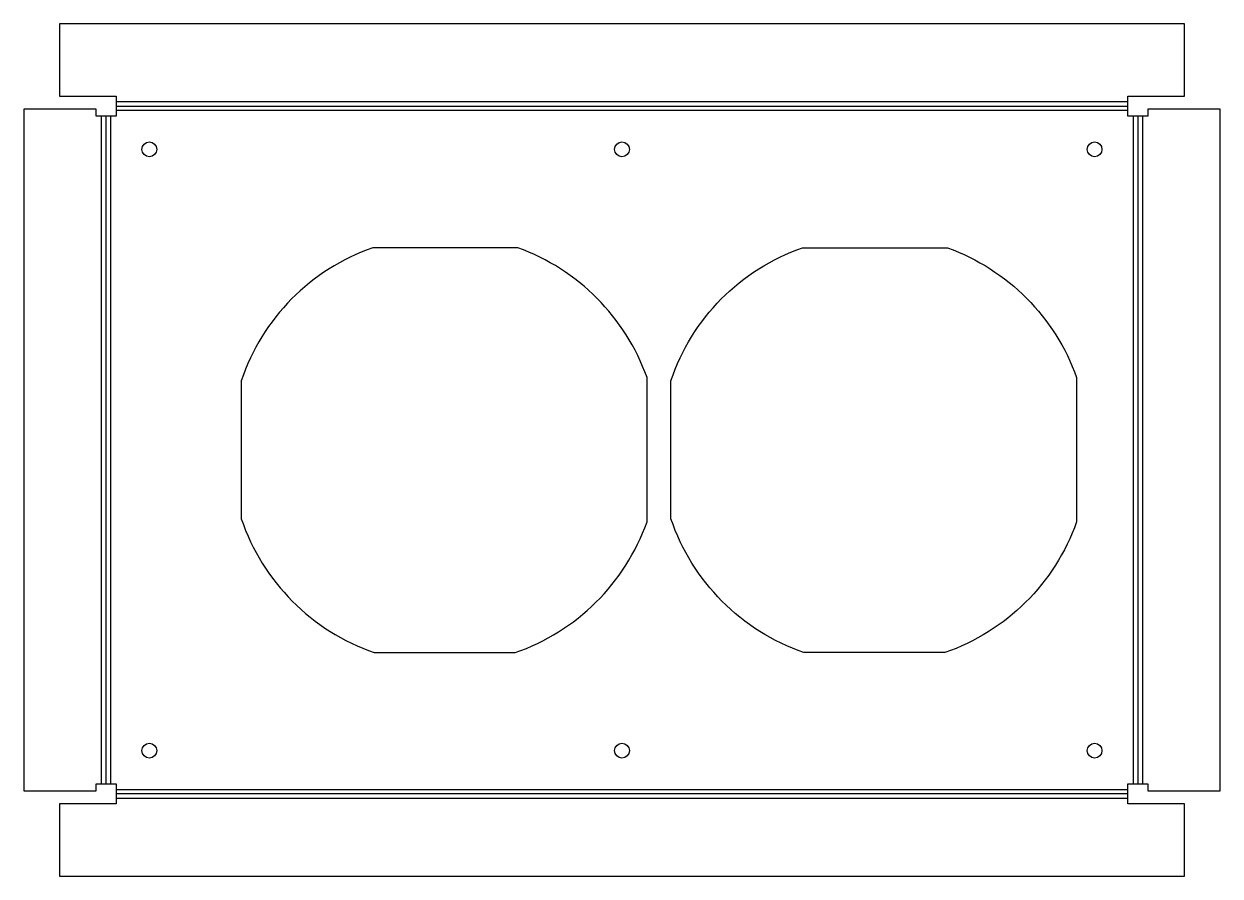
# Model space of a CAD drawing. Header units: inches. Extents: x -0.4 to 13.5, y 0 to 9.9.
import ezdxf

# ---------------------------------------------------------------- set-up
doc = ezdxf.new("R2010")
doc.units = ezdxf.units.IN

msp = doc.modelspace()

# ---------------------------------------------------------------- linework, layer by layer
at = {"layer": 'BEND'}
for p, q in [((0.658, 8.964), (12.434, 8.964)), ((0.542, 1.072), (0.542, 8.848)), ((12.55, 8.848), (12.55, 1.072)), ((12.434, 0.956), (0.658, 0.956))]:
    msp.add_line(p, q, dxfattribs=at)
at = {"layer": 'BEND_EXTENT'}
for p, q in [((0.658, 9.016), (12.434, 9.016)), ((12.434, 8.912), (0.658, 8.912)), ((0.49, 1.072), (0.49, 8.848)), ((0.594, 8.848), (0.594, 1.072)), ((12.498, 1.072), (12.498, 8.848)), ((12.602, 8.848), (12.602, 1.072)), ((0.658, 1.008), (12.434, 1.008)), ((12.434, 0.904), (0.658, 0.904))]:
    msp.add_line(p, q, dxfattribs=at)
at = {"layer": 'INTERIOR_PROFILES'}
for points in [[(2.116, 4.159, 0.231247), (3.663, 2.601), (5.303, 2.601, 0.22718), (6.837, 4.122), (6.837, 5.804, 0.223772), (5.334, 7.314), (3.646, 7.314, 0.231951), (2.116, 5.767)], [(11.837, 5.804), (11.837, 4.122, -0.22718), (10.303, 2.601), (8.663, 2.601, -0.231247), (7.116, 4.159), (7.116, 5.767, -0.231951), (8.646, 7.314), (10.334, 7.314, -0.223772)]]:
    msp.add_lwpolyline(points, format="xyb", close=True, dxfattribs=at)
for centre in [(1.046, 8.46), (6.546, 8.46), (12.046, 8.46), (1.046, 1.46), (6.546, 1.46), (12.046, 1.46)]:
    msp.add_circle(centre, 0.086, dxfattribs=at)
at = {"layer": 'OUTER_PROFILES'}
msp.add_lwpolyline([(12.434, 1.072), (12.666, 1.072), (12.666, 0.994), (13.506, 0.994), (13.506, 8.926), (12.666, 8.926), (12.666, 8.848), (12.434, 8.848), (12.434, 9.08), (13.092, 9.08), (13.092, 9.92), (0, 9.92), (0, 9.08), (0.658, 9.08), (0.658, 8.848), (0.426, 8.848), (0.426, 8.926), (-0.414, 8.926), (-0.414, 0.994), (0.426, 0.994), (0.426, 1.072), (0.658, 1.072), (0.658, 0.84), (0, 0.84), (0, 0), (13.092, 0), (13.092, 0.84), (12.434, 0.84)], close=True, dxfattribs=at)

doc.saveas('drawing.dxf')
